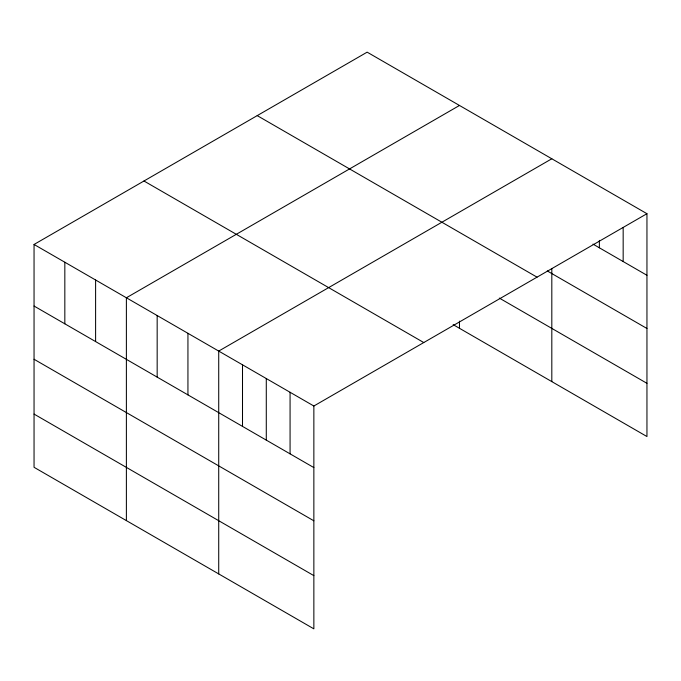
<?xml version="1.0" encoding="UTF-8"?>
<svg xmlns="http://www.w3.org/2000/svg" width="681" height="681" viewBox="0 0 681 681"><rect width="100%" height="100%" fill="white"/><g stroke="black" fill="none" stroke-linecap="round" stroke-linejoin="round"><path stroke-width="1.02" d="M34.05 244.462L313.856 406.012L313.856 628.844L34.05 467.302L34.05 244.462L367.144 52.156L646.95 213.698L646.95 436.538L453.146 324.641M459.479 105.461L126.385 297.776L126.385 520.607M551.814 158.775L218.72 351.081L218.72 573.921M313.856 406.012L646.95 213.698M592.981 244.113L646.95 275.277M547.294 270.953L646.95 328.489M257.222 115.617L537.028 277.158M499.309 298.082L646.95 383.318M143.972 181.001L423.778 342.552M34.05 306.041L313.856 467.583M34.05 359.262L313.856 520.803M34.05 414.082L313.856 575.632M623.166 227.573L623.166 261.547M599.382 240.384L599.382 247.816M551.814 268.45L551.814 381.607M459.479 321.134L459.479 328.302M290.072 392.282L290.072 453.852M266.288 378.551L266.288 440.122M242.504 364.82L242.504 426.391M187.939 333.315L187.939 394.895M157.166 315.541L157.166 377.121M95.604 280.002L95.604 341.581M64.831 262.236L64.831 323.815"/></g></svg>
